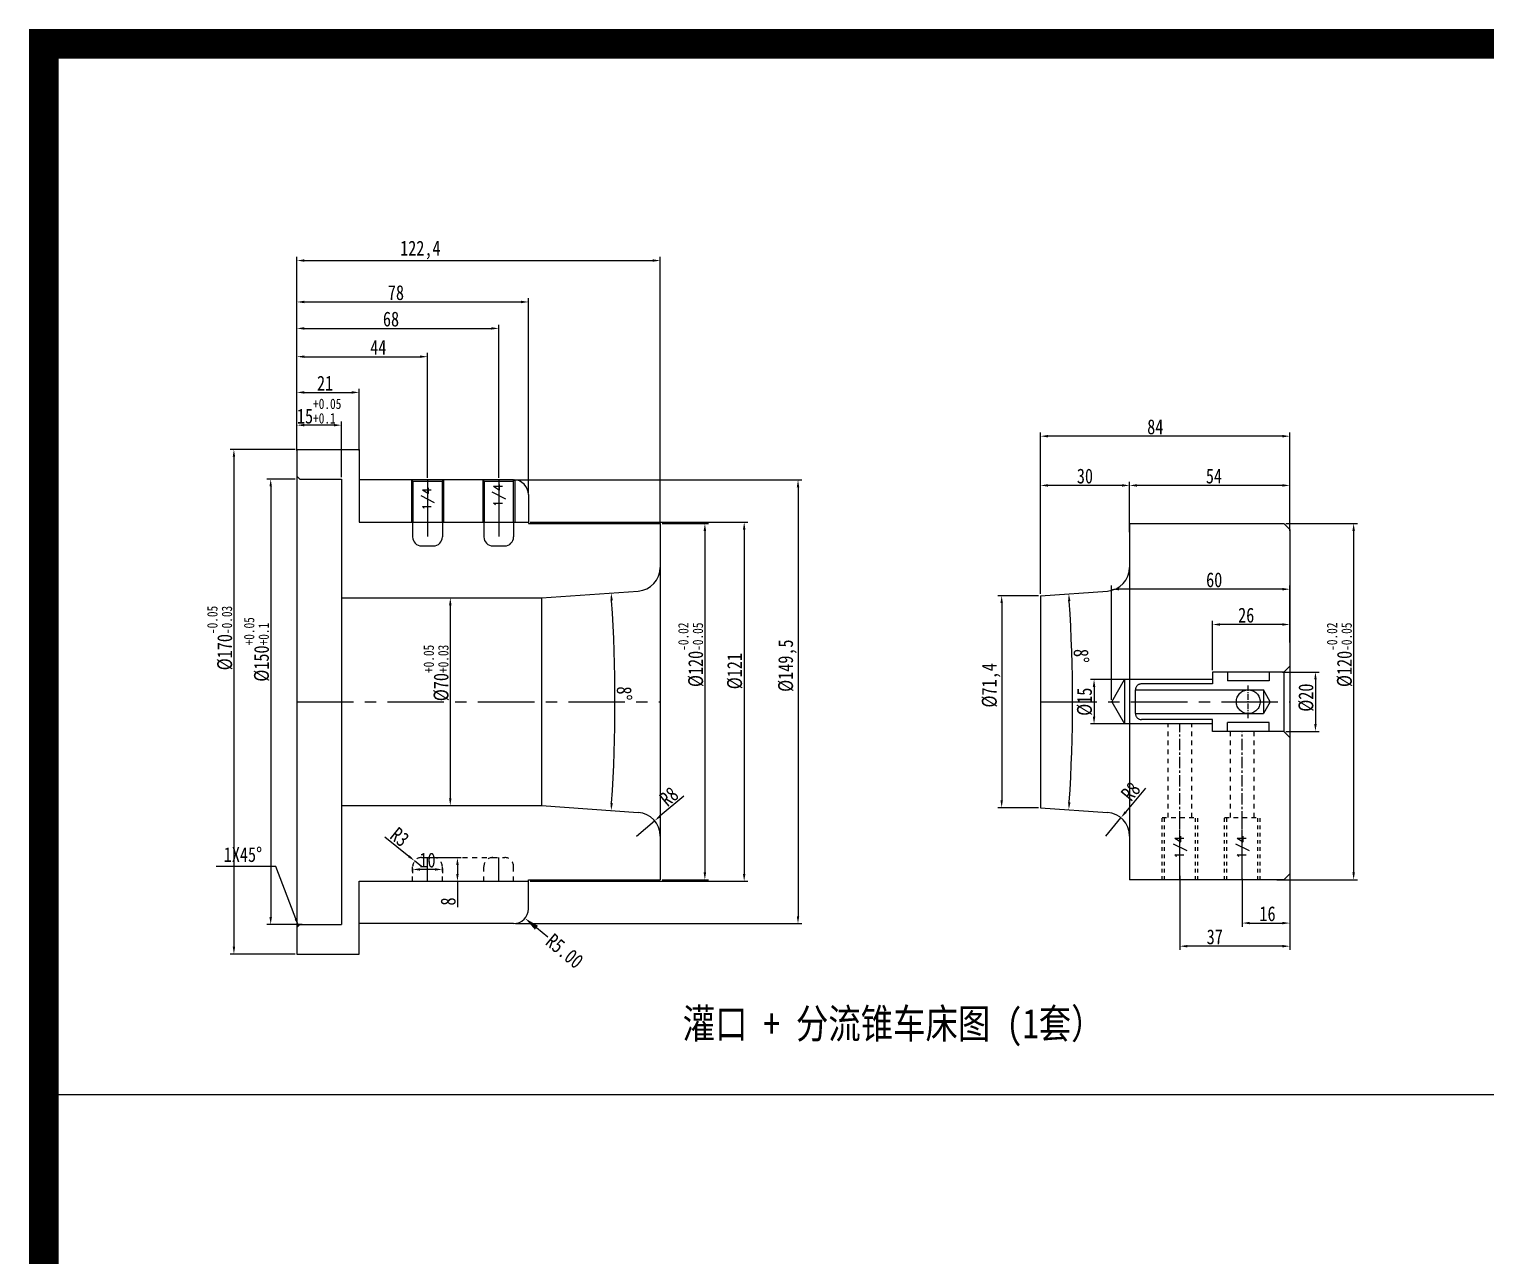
# Model space of a CAD drawing. Header units: millimetres. Extents: x 2508 to 3487, y 140 to 966.
# Drawn here: x 2507.9 to 2998.6, y 553.2 to 966.4 of the extents above; entities that cross this region are included whole.
import ezdxf
from ezdxf.enums import TextEntityAlignment as Align

# ---------------------------------------------------------------- set-up
doc = ezdxf.new("R2010")
doc.units = ezdxf.units.MM
doc.header["$LTSCALE"] = 16.335
doc.header["$PDMODE"] = 3
doc.header["$PDSIZE"] = 0.3125
for name, pattern in [('CENTER', [0.6, 0.375, -0.075, 0.075, -0.075]), ('HIDDEN', [0.2, 0.1, -0.1]), ('HIDDENX2', [0.75, 0.5, -0.25])]:
    doc.linetypes.add(name, pattern=pattern)
doc.layers.get('0').update_dxf_attribs({"linetype": 'CONTINUOUS'})
doc.layers.get('Defpoints').update_dxf_attribs({"linetype": 'CONTINUOUS'})
for name, color, linetype, lineweight in [('cool', 153, 'HIDDEN', 9), ('moldbase', 7, 'CONTINUOUS', 20), ('screw', 33, 'CONTINUOUS', 13), ('虚线', 6, 'HIDDENX2', 13)]:
    doc.layers.add(name, color=color, linetype=linetype, lineweight=lineweight)
doc.layers.add('DEFAULT_2', color=8, linetype='HIDDEN')
doc.styles.get("Standard").update_dxf_attribs({"font": 'txt', "width": 0.8})
doc.styles.add('TXT', font='txt.shx', dxfattribs={"bigfont": 'gbcbig.shx'})
doc.dimstyles.new('ISO-25', dxfattribs={"dimtxt": 2.5, "dimasz": 2.5, "dimexe": 1.25, "dimexo": 0.625, "dimtad": 1, "dimtxsty": 'Standard', "dimcen": 2.5, "dimadec": 0, "dimazin": 0, "dimtfac": 1, "dimtmove": 0, "dimatfit": 3, "dimfxl": 0, "dimarcsym": 0})
doc.dimstyles.get("Standard").update_dxf_attribs({"dimtxt": 0.15625, "dimasz": 0.1875, "dimexe": 0.125, "dimexo": 0.0625, "dimtad": 0, "dimtih": 1, "dimtoh": 1, "dimdsep": 46, "dimtxsty": 'Standard', "dimcen": 0.09, "dimadec": 0, "dimazin": 0, "dimtp": 0.01, "dimtm": 0.01, "dimtfac": 1, "dimtofl": 0, "dimtmove": 0, "dimatfit": 3, "dimfxl": 0, "dimtolj": 1, "dimarcsym": 0})

# ---------------------------------------------------------------- blocks, each defined once
blk = doc.blocks.new('*D245')
at = {"color": 0, "lineweight": -2}
for p, q in [((2721.1, 799.82), (2736.76, 799.82)), ((2735.51, 797.32), (2735.51, 682.32)), ((2721.1, 679.82), (2736.76, 679.82))]:
    blk.add_line(p, q, dxfattribs=at)
at = {"color": 0}
for points in [[(2735.09, 797.32), (2735.92, 797.32), (2735.51, 799.82)], [(2735.09, 682.32), (2735.92, 682.32), (2735.51, 679.82)]]:
    blk.add_solid(points, dxfattribs=at)
at = {"layer": 'Defpoints', "color": 0}
for p in [(2720.47, 799.82), (2720.47, 679.82), (2735.51, 679.82)]:
    blk.add_point(p, dxfattribs=at)
at = {"color": 0, "lineweight": 0, "insert": (2730.8, 755.63), "char_height": 5, "attachment_point": 5, "rotation": 90}
blk.add_mtext('%%C120{\\H0.7x;\\S-0.02^ -0.05;}', dxfattribs=at)
blk = doc.blocks.new('*D246')
at = {"color": 0, "lineweight": -2}
for p, q in [((2629.8, 774.82), (2651, 774.82)), ((2649.75, 772.32), (2649.75, 707.32)), ((2629.8, 704.82), (2651, 704.82))]:
    blk.add_line(p, q, dxfattribs=at)
at = {"color": 0}
for points in [[(2649.33, 772.32), (2650.17, 772.32), (2649.75, 774.82)], [(2649.33, 707.32), (2650.17, 707.32), (2649.75, 704.82)]]:
    blk.add_solid(points, dxfattribs=at)
at = {"layer": 'Defpoints', "color": 0}
for p in [(2629.17, 774.82), (2629.17, 704.82), (2649.75, 704.82)]:
    blk.add_point(p, dxfattribs=at)
at = {"color": 0, "lineweight": 0, "insert": (2645.04, 749.5), "char_height": 5, "attachment_point": 5, "rotation": 90}
blk.add_mtext('%%C70{\\H0.7x;\\S+0.05^ +0.03;}', dxfattribs=at)
blk = doc.blocks.new('*D267')
at = {"color": 0, "lineweight": -2}
blk.add_arc((2179.95, 739.82), 525.27, 356.2727, 3.7273, dxfattribs=at)
at = {"color": 0}
for points in [[(2703.69, 773.94), (2704.52, 773.99), (2703.94, 776.46)], [(2704.52, 705.64), (2703.69, 705.7), (2703.94, 703.18)]]:
    blk.add_solid(points, dxfattribs=at)
at = {"layer": 'Defpoints', "color": 0}
for p in [(2713.03, 777.1), (2680.47, 774.82), (2705.07, 727.6), (2680.47, 704.82), (2713.03, 702.54)]:
    blk.add_point(p, dxfattribs=at)
at = {"color": 0, "lineweight": 0, "insert": (2708.33, 742.62), "char_height": 5, "attachment_point": 5, "rotation": 270.3033}
blk.add_mtext('8°', dxfattribs=at)
blk = doc.blocks.new('*D247')
at = {"color": 0, "lineweight": -2}
for p, q in [((2598.07, 824.44), (2598.07, 845.26)), ((2619.07, 824.44), (2619.07, 845.26)), ((2600.57, 844.01), (2616.57, 844.01))]:
    blk.add_line(p, q, dxfattribs=at)
at = {"color": 0}
for points in [[(2600.57, 844.43), (2600.57, 843.59), (2598.07, 844.01)], [(2616.57, 844.43), (2616.57, 843.59), (2619.07, 844.01)]]:
    blk.add_solid(points, dxfattribs=at)
at = {"layer": 'Defpoints', "color": 0}
for p in [(2619.07, 844.01), (2598.07, 823.82), (2619.07, 823.82)]:
    blk.add_point(p, dxfattribs=at)
at = {"color": 0, "lineweight": 0, "insert": (2607.58, 847.14), "char_height": 5, "attachment_point": 5}
blk.add_mtext('21', dxfattribs=at)
blk = doc.blocks.new('*D268')
at = {"color": 0, "lineweight": -2}
for p, q in [((2598.07, 824.44), (2598.07, 857.3)), ((2600.57, 856.05), (2639.57, 856.05)), ((2642.07, 815.19), (2642.07, 857.3))]:
    blk.add_line(p, q, dxfattribs=at)
at = {"color": 0}
for points in [[(2600.57, 856.47), (2600.57, 855.64), (2598.07, 856.05)], [(2639.57, 856.47), (2639.57, 855.64), (2642.07, 856.05)]]:
    blk.add_solid(points, dxfattribs=at)
at = {"layer": 'Defpoints', "color": 0}
for p in [(2642.07, 856.05), (2598.07, 823.82), (2642.07, 814.57)]:
    blk.add_point(p, dxfattribs=at)
at = {"color": 0, "lineweight": 0, "insert": (2625.51, 859.18), "char_height": 5, "attachment_point": 5}
blk.add_mtext('44', dxfattribs=at)
blk = doc.blocks.new('*D269')
at = {"color": 0, "lineweight": -2}
for p, q in [((2598.07, 824.44), (2598.07, 866.82)), ((2600.57, 865.57), (2663.57, 865.57)), ((2666.07, 815.19), (2666.07, 866.82))]:
    blk.add_line(p, q, dxfattribs=at)
at = {"color": 0}
for points in [[(2600.57, 865.99), (2600.57, 865.16), (2598.07, 865.57)], [(2663.57, 865.99), (2663.57, 865.16), (2666.07, 865.57)]]:
    blk.add_solid(points, dxfattribs=at)
at = {"layer": 'Defpoints', "color": 0}
for p in [(2666.07, 865.57), (2598.07, 823.82), (2666.07, 814.57)]:
    blk.add_point(p, dxfattribs=at)
at = {"color": 0, "lineweight": 0, "insert": (2629.78, 868.7), "char_height": 5, "attachment_point": 5}
blk.add_mtext('68', dxfattribs=at)
blk = doc.blocks.new('*D270')
at = {"color": 0, "lineweight": -2}
for p, q in [((2598.07, 824.44), (2598.07, 875.73)), ((2600.57, 874.48), (2673.57, 874.48)), ((2676.07, 810.19), (2676.07, 875.73))]:
    blk.add_line(p, q, dxfattribs=at)
at = {"color": 0}
for points in [[(2600.57, 874.89), (2600.57, 874.06), (2598.07, 874.48)], [(2673.57, 874.89), (2673.57, 874.06), (2676.07, 874.48)]]:
    blk.add_solid(points, dxfattribs=at)
at = {"layer": 'Defpoints', "color": 0}
for p in [(2676.07, 874.48), (2598.07, 823.82), (2676.07, 809.57)]:
    blk.add_point(p, dxfattribs=at)
at = {"color": 0, "lineweight": 0, "insert": (2631.44, 877.6), "char_height": 5, "attachment_point": 5}
blk.add_mtext('78', dxfattribs=at)
blk = doc.blocks.new('*D271')
at = {"color": 0, "lineweight": -2}
for p, q in [((2598.07, 824.44), (2598.07, 889.68)), ((2600.57, 888.43), (2717.97, 888.43)), ((2720.47, 800.01), (2720.47, 889.68))]:
    blk.add_line(p, q, dxfattribs=at)
at = {"color": 0}
for points in [[(2600.57, 888.85), (2600.57, 888.02), (2598.07, 888.43)], [(2717.97, 888.85), (2717.97, 888.02), (2720.47, 888.43)]]:
    blk.add_solid(points, dxfattribs=at)
at = {"layer": 'Defpoints', "color": 0}
for p in [(2720.47, 888.43), (2598.07, 823.82), (2720.47, 799.38)]:
    blk.add_point(p, dxfattribs=at)
at = {"color": 0, "lineweight": 0, "insert": (2639.66, 891.97), "char_height": 5, "attachment_point": 5}
blk.add_mtext('122,4', dxfattribs=at)
blk = doc.blocks.new('*D248')
at = {"color": 0, "lineweight": -2}
for p, q in [((2878.54, 796.94), (2878.54, 813.94)), ((2930.04, 812.69), (2881.04, 812.69)), ((2932.54, 797.44), (2932.54, 813.94))]:
    blk.add_line(p, q, dxfattribs=at)
at = {"color": 0}
for points in [[(2881.04, 813.1), (2881.04, 812.27), (2878.54, 812.69)], [(2930.04, 813.1), (2930.04, 812.27), (2932.54, 812.69)]]:
    blk.add_solid(points, dxfattribs=at)
at = {"layer": 'Defpoints', "color": 0}
for p in [(2878.54, 812.69), (2878.54, 796.32), (2932.54, 796.82)]:
    blk.add_point(p, dxfattribs=at)
at = {"color": 0, "lineweight": 0, "insert": (2907, 815.81), "char_height": 5, "attachment_point": 5}
blk.add_mtext('54', dxfattribs=at)
blk = doc.blocks.new('*D249')
at = {"color": 0, "lineweight": -2}
for p, q in [((2848.54, 776.14), (2848.54, 830.52)), ((2932.54, 798.44), (2932.54, 830.52)), ((2930.04, 829.27), (2851.04, 829.27))]:
    blk.add_line(p, q, dxfattribs=at)
at = {"color": 0}
for points in [[(2851.04, 829.68), (2851.04, 828.85), (2848.54, 829.27)], [(2930.04, 829.68), (2930.04, 828.85), (2932.54, 829.27)]]:
    blk.add_solid(points, dxfattribs=at)
at = {"layer": 'Defpoints', "color": 0}
for p in [(2848.54, 829.27), (2932.54, 797.82), (2848.54, 775.52)]:
    blk.add_point(p, dxfattribs=at)
at = {"color": 0, "lineweight": 0, "insert": (2887.24, 832.39), "char_height": 5, "attachment_point": 5}
blk.add_mtext('84', dxfattribs=at)
blk = doc.blocks.new('*D250')
at = {"color": 0, "lineweight": -2}
for p, q in [((2848.54, 776.14), (2848.54, 813.94)), ((2876.04, 812.69), (2851.04, 812.69)), ((2878.54, 797.34), (2878.54, 813.94))]:
    blk.add_line(p, q, dxfattribs=at)
at = {"color": 0}
for points in [[(2851.04, 813.1), (2851.04, 812.27), (2848.54, 812.69)], [(2876.04, 813.1), (2876.04, 812.27), (2878.54, 812.69)]]:
    blk.add_solid(points, dxfattribs=at)
at = {"layer": 'Defpoints', "color": 0}
for p in [(2848.54, 812.69), (2878.54, 796.71), (2848.54, 775.52)]:
    blk.add_point(p, dxfattribs=at)
at = {"color": 0, "lineweight": 0, "insert": (2863.54, 815.81), "char_height": 5, "attachment_point": 5}
blk.add_mtext('30', dxfattribs=at)
blk = doc.blocks.new('*D251')
at = {"color": 0, "lineweight": -2}
for p, q in [((2931.2, 799.82), (2955.3, 799.82)), ((2954.05, 797.32), (2954.05, 682.32)), ((2928.14, 679.82), (2955.3, 679.82))]:
    blk.add_line(p, q, dxfattribs=at)
at = {"color": 0}
for points in [[(2953.63, 797.32), (2954.47, 797.32), (2954.05, 799.82)], [(2953.63, 682.32), (2954.47, 682.32), (2954.05, 679.82)]]:
    blk.add_solid(points, dxfattribs=at)
at = {"layer": 'Defpoints', "color": 0}
for p in [(2930.57, 799.82), (2927.52, 679.82), (2954.05, 679.82)]:
    blk.add_point(p, dxfattribs=at)
at = {"color": 0, "lineweight": 0, "insert": (2949.34, 755.63), "char_height": 5, "attachment_point": 5, "rotation": 90}
blk.add_mtext('%%C120{\\H0.7x;\\S-0.02^ -0.05;}', dxfattribs=at)
blk = doc.blocks.new('*D252')
at = {"color": 0, "lineweight": -2}
for p, q in [((2932.54, 683.16), (2932.54, 664.01)), ((2916.54, 680.19), (2916.54, 664.01)), ((2919.04, 665.26), (2930.04, 665.26))]:
    blk.add_line(p, q, dxfattribs=at)
at = {"color": 0}
for points in [[(2919.04, 665.67), (2919.04, 664.84), (2916.54, 665.26)], [(2930.04, 665.67), (2930.04, 664.84), (2932.54, 665.26)]]:
    blk.add_solid(points, dxfattribs=at)
at = {"layer": 'Defpoints', "color": 0}
for p in [(2932.54, 683.78), (2916.54, 680.82), (2932.54, 665.26)]:
    blk.add_point(p, dxfattribs=at)
at = {"color": 0, "lineweight": 0, "insert": (2925.04, 668.38), "char_height": 5, "attachment_point": 5}
blk.add_mtext('16', dxfattribs=at)
blk = doc.blocks.new('*D253')
at = {"color": 0, "lineweight": -2}
for p, q in [((2932.54, 685.51), (2932.54, 656.22)), ((2895.54, 681.19), (2895.54, 656.22)), ((2930.04, 657.47), (2898.04, 657.47))]:
    blk.add_line(p, q, dxfattribs=at)
at = {"color": 0}
for points in [[(2898.04, 657.88), (2898.04, 657.05), (2895.54, 657.47)], [(2930.04, 657.88), (2930.04, 657.05), (2932.54, 657.47)]]:
    blk.add_solid(points, dxfattribs=at)
at = {"layer": 'Defpoints', "color": 0}
for p in [(2932.54, 686.14), (2895.54, 681.82), (2895.54, 657.47)]:
    blk.add_point(p, dxfattribs=at)
at = {"color": 0, "lineweight": 0, "insert": (2907.27, 660.59), "char_height": 5, "attachment_point": 5}
blk.add_mtext('37', dxfattribs=at)
blk = doc.blocks.new('*D254')
at = {"color": 0, "lineweight": -2}
for p, q in [((2847.92, 775.52), (2834.24, 775.52)), ((2835.49, 773.02), (2835.49, 706.62)), ((2847.92, 704.12), (2834.24, 704.12))]:
    blk.add_line(p, q, dxfattribs=at)
at = {"color": 0}
for points in [[(2835.07, 773.02), (2835.9, 773.02), (2835.49, 775.52)], [(2835.07, 706.62), (2835.9, 706.62), (2835.49, 704.12)]]:
    blk.add_solid(points, dxfattribs=at)
at = {"layer": 'Defpoints', "color": 0}
for p in [(2848.54, 775.52), (2835.49, 704.12), (2848.54, 704.12)]:
    blk.add_point(p, dxfattribs=at)
at = {"color": 0, "lineweight": 0, "insert": (2831.95, 745.33), "char_height": 5, "attachment_point": 5, "rotation": 90}
blk.add_mtext('%%c71,4', dxfattribs=at)
blk = doc.blocks.new('*D272')
at = {"color": 0, "lineweight": -2}
for p, q in [((2930.08, 749.82), (2942.44, 749.82)), ((2941.19, 747.32), (2941.19, 732.32)), ((2931.17, 729.82), (2942.44, 729.82))]:
    blk.add_line(p, q, dxfattribs=at)
at = {"color": 0}
for points in [[(2940.78, 747.32), (2941.61, 747.32), (2941.19, 749.82)], [(2940.78, 732.32), (2941.61, 732.32), (2941.19, 729.82)]]:
    blk.add_solid(points, dxfattribs=at)
at = {"layer": 'Defpoints', "color": 0}
for p in [(2929.46, 749.82), (2930.54, 729.82), (2941.19, 729.82)]:
    blk.add_point(p, dxfattribs=at)
at = {"color": 0, "lineweight": 0, "insert": (2938.07, 741.2), "char_height": 5, "attachment_point": 5, "rotation": 90}
blk.add_mtext('%%c20', dxfattribs=at)
blk = doc.blocks.new('*D273')
at = {"color": 0, "lineweight": -2}
for p, q in [((2906.54, 750.44), (2906.54, 767.09)), ((2930.04, 765.84), (2909.04, 765.84)), ((2932.54, 759.72), (2932.54, 767.09))]:
    blk.add_line(p, q, dxfattribs=at)
at = {"color": 0}
for points in [[(2909.04, 766.25), (2909.04, 765.42), (2906.54, 765.84)], [(2930.04, 766.25), (2930.04, 765.42), (2932.54, 765.84)]]:
    blk.add_solid(points, dxfattribs=at)
at = {"layer": 'Defpoints', "color": 0}
for p in [(2906.54, 765.84), (2932.54, 759.09), (2906.54, 749.82)]:
    blk.add_point(p, dxfattribs=at)
at = {"color": 0, "lineweight": 0, "insert": (2917.86, 768.96), "char_height": 5, "attachment_point": 5}
blk.add_mtext('26', dxfattribs=at)
blk = doc.blocks.new('*D255')
at = {"color": 0, "lineweight": -2}
for p, q in [((2872.54, 740.44), (2872.54, 778.98)), ((2930.04, 777.73), (2875.04, 777.73)), ((2932.54, 759.72), (2932.54, 778.98))]:
    blk.add_line(p, q, dxfattribs=at)
at = {"color": 0}
for points in [[(2875.04, 778.15), (2875.04, 777.31), (2872.54, 777.73)], [(2930.04, 778.15), (2930.04, 777.31), (2932.54, 777.73)]]:
    blk.add_solid(points, dxfattribs=at)
at = {"layer": 'Defpoints', "color": 0}
for p in [(2872.54, 777.73), (2932.54, 759.09), (2872.54, 739.82)]:
    blk.add_point(p, dxfattribs=at)
at = {"color": 0, "lineweight": 0, "insert": (2907.08, 780.86), "char_height": 5, "attachment_point": 5}
blk.add_mtext('60', dxfattribs=at)
blk = doc.blocks.new('*D256')
at = {"color": 0, "lineweight": -2}
for p, q in [((2885.56, 747.32), (2865.36, 747.32)), ((2866.61, 744.82), (2866.61, 734.82)), ((2885.56, 732.32), (2865.36, 732.32))]:
    blk.add_line(p, q, dxfattribs=at)
at = {"color": 0}
for points in [[(2866.19, 744.82), (2867.03, 744.82), (2866.61, 747.32)], [(2866.19, 734.82), (2867.03, 734.82), (2866.61, 732.32)]]:
    blk.add_solid(points, dxfattribs=at)
at = {"layer": 'Defpoints', "color": 0}
for p in [(2886.18, 747.32), (2866.61, 732.32), (2886.18, 732.32)]:
    blk.add_point(p, dxfattribs=at)
at = {"color": 0, "lineweight": 0, "insert": (2863.48, 739.82), "char_height": 5, "attachment_point": 5, "rotation": 90}
blk.add_mtext('%%c15', dxfattribs=at)
blk = doc.blocks.new('*D257')
at = {"color": 0, "lineweight": -2}
for p, q in [((2597.45, 824.82), (2575.61, 824.82)), ((2576.86, 822.32), (2576.86, 657.32)), ((2597.45, 654.82), (2575.61, 654.82))]:
    blk.add_line(p, q, dxfattribs=at)
at = {"color": 0}
for points in [[(2576.45, 822.32), (2577.28, 822.32), (2576.86, 824.82)], [(2576.45, 657.32), (2577.28, 657.32), (2576.86, 654.82)]]:
    blk.add_solid(points, dxfattribs=at)
at = {"layer": 'Defpoints', "color": 0}
for p in [(2598.07, 824.82), (2576.86, 654.82), (2598.07, 654.82)]:
    blk.add_point(p, dxfattribs=at)
at = {"color": 0, "lineweight": 0, "insert": (2572.15, 761.27), "char_height": 5, "attachment_point": 5, "rotation": 90}
blk.add_mtext('%%C170{\\H0.7x;\\S-0.05^ -0.03;}', dxfattribs=at)
blk = doc.blocks.new('*D258')
at = {"color": 0, "lineweight": -2}
for p, q in [((2637.07, 683.69), (2637.07, 682.07)), ((2644.57, 683.32), (2639.57, 683.32)), ((2647.07, 683.69), (2647.07, 682.07))]:
    blk.add_line(p, q, dxfattribs=at)
at = {"color": 0}
for points in [[(2639.57, 683.74), (2639.57, 682.9), (2637.07, 683.32)], [(2644.57, 683.74), (2644.57, 682.9), (2647.07, 683.32)]]:
    blk.add_solid(points, dxfattribs=at)
at = {"layer": 'Defpoints', "color": 0}
for p in [(2637.07, 684.32), (2637.07, 683.32), (2647.07, 684.32)]:
    blk.add_point(p, dxfattribs=at)
at = {"color": 0, "lineweight": 0, "insert": (2642.07, 686.44), "char_height": 5, "attachment_point": 5}
blk.add_mtext('10', dxfattribs=at)
blk = doc.blocks.new('*D274')
at = {"color": 0, "lineweight": -2}
for p, q in [((2641.47, 687.32), (2653.41, 687.32)), ((2652.16, 684.82), (2652.16, 681.82)), ((2641.47, 679.32), (2653.41, 679.32)), ((2652.16, 679.32), (2652.16, 670.56))]:
    blk.add_line(p, q, dxfattribs=at)
at = {"color": 0}
for points in [[(2651.75, 684.82), (2652.58, 684.82), (2652.16, 687.32)], [(2651.75, 681.82), (2652.58, 681.82), (2652.16, 679.32)]]:
    blk.add_solid(points, dxfattribs=at)
at = {"layer": 'Defpoints', "color": 0}
for p in [(2640.85, 687.32), (2640.85, 679.32), (2652.16, 679.32)]:
    blk.add_point(p, dxfattribs=at)
at = {"color": 0, "lineweight": 0, "insert": (2649.04, 672.52), "char_height": 5, "attachment_point": 5, "rotation": 90}
blk.add_mtext('8', dxfattribs=at)
blk = doc.blocks.new('*D275')
at = {"color": 0, "lineweight": -2}
for p, q in [((2627.67, 694.3), (2635.79, 687.77)), ((2640.07, 684.32), (2637.74, 686.2))]:
    blk.add_line(p, q, dxfattribs=at)
at = {"color": 0}
blk.add_solid([(2636.05, 688.09), (2635.53, 687.44), (2637.74, 686.2)], dxfattribs=at)
at = {"layer": 'Defpoints', "color": 0}
for p in [(2637.74, 686.2), (2640.07, 684.32)]:
    blk.add_point(p, dxfattribs=at)
at = {"color": 0, "lineweight": 0, "insert": (2632.72, 694.25), "char_height": 5, "attachment_point": 5, "rotation": 321.1797}
blk.add_mtext('R3', dxfattribs=at)
blk = doc.blocks.new('*D276')
at = {"color": 0, "lineweight": -2}
for p, q in [((2671.7, 814.57), (2768.13, 814.57)), ((2766.88, 812.07), (2766.88, 667.57)), ((2671.7, 665.07), (2768.13, 665.07))]:
    blk.add_line(p, q, dxfattribs=at)
at = {"color": 0}
for points in [[(2766.47, 812.07), (2767.3, 812.07), (2766.88, 814.57)], [(2766.47, 667.57), (2767.3, 667.57), (2766.88, 665.07)]]:
    blk.add_solid(points, dxfattribs=at)
at = {"layer": 'Defpoints', "color": 0}
for p in [(2671.07, 814.57), (2671.07, 665.07), (2766.88, 665.07)]:
    blk.add_point(p, dxfattribs=at)
at = {"color": 0, "lineweight": 0, "insert": (2763.34, 751.97), "char_height": 5, "attachment_point": 5, "rotation": 90}
blk.add_mtext('%%c149,5', dxfattribs=at)
blk = doc.blocks.new('*D259')
at = {"color": 0, "lineweight": -2}
for p, q in [((2597.45, 814.82), (2588, 814.82)), ((2589.25, 812.32), (2589.25, 667.32)), ((2599.81, 664.82), (2588, 664.82))]:
    blk.add_line(p, q, dxfattribs=at)
at = {"color": 0}
for points in [[(2588.83, 812.32), (2589.67, 812.32), (2589.25, 814.82)], [(2588.83, 667.32), (2589.67, 667.32), (2589.25, 664.82)]]:
    blk.add_solid(points, dxfattribs=at)
at = {"layer": 'Defpoints', "color": 0}
for p in [(2598.07, 814.82), (2589.25, 664.82), (2600.44, 664.82)]:
    blk.add_point(p, dxfattribs=at)
at = {"color": 0, "lineweight": 0, "insert": (2584.54, 757.44), "char_height": 5, "attachment_point": 5, "rotation": 90}
blk.add_mtext('%%C150{\\H0.7x;\\S+0.05^ +0.1;}', dxfattribs=at)
blk = doc.blocks.new('*D277')
at = {"color": 0, "lineweight": -2}
for p, q in [((2676.7, 800.32), (2750, 800.32)), ((2748.75, 797.82), (2748.75, 681.82)), ((2676.7, 679.32), (2750, 679.32))]:
    blk.add_line(p, q, dxfattribs=at)
at = {"color": 0}
for points in [[(2748.33, 797.82), (2749.16, 797.82), (2748.75, 800.32)], [(2748.33, 681.82), (2749.16, 681.82), (2748.75, 679.32)]]:
    blk.add_solid(points, dxfattribs=at)
at = {"layer": 'Defpoints', "color": 0}
for p in [(2676.07, 800.32), (2676.07, 679.32), (2748.75, 679.32)]:
    blk.add_point(p, dxfattribs=at)
at = {"color": 0, "lineweight": 0, "insert": (2745.62, 750.12), "char_height": 5, "attachment_point": 5, "rotation": 90}
blk.add_mtext('%%c121', dxfattribs=at)
blk = doc.blocks.new('*D278')
at = {"color": 4, "lineweight": -2}
blk.add_line((2682.62, 660.5), (2678.77, 663.69), dxfattribs=at)
at = {"color": 4}
blk.add_solid([(2679.31, 664.33), (2678.24, 663.05), (2674.92, 666.88)], dxfattribs=at)
at = {"layer": 'Defpoints', "color": 0}
for p in [(2671.07, 670.07), (2674.92, 666.88)]:
    blk.add_point(p, dxfattribs=at)
at = {"color": 6, "insert": (2688.27, 655.82), "char_height": 5, "attachment_point": 5, "rotation": 320.3552}
blk.add_mtext('\\A1;R5.00', dxfattribs=at)
blk = doc.blocks.new('*D279')
at = {"color": 0, "lineweight": -2}
for p, q in [((2598.07, 828.43), (2598.07, 834.23)), ((2613.07, 815.44), (2613.07, 834.23)), ((2610.57, 832.98), (2600.57, 832.98))]:
    blk.add_line(p, q, dxfattribs=at)
at = {"color": 0}
for points in [[(2600.57, 833.4), (2600.57, 832.57), (2598.07, 832.98)], [(2610.57, 833.4), (2610.57, 832.57), (2613.07, 832.98)]]:
    blk.add_solid(points, dxfattribs=at)
at = {"layer": 'Defpoints', "color": 0}
for p in [(2598.07, 832.98), (2598.07, 827.81), (2613.07, 814.82)]:
    blk.add_point(p, dxfattribs=at)
at = {"color": 0, "lineweight": 0, "insert": (2605.57, 837.69), "char_height": 5, "attachment_point": 5}
blk.add_mtext('15{\\H0.7x;\\S+0.05^ +0.1;}', dxfattribs=at)
blk = doc.blocks.new('*D282')
at = {"color": 0, "lineweight": -2}
for p, q in [((2883.89, 710.67), (2877.24, 702.65)), ((2870.54, 694.56), (2875.65, 700.72))]:
    blk.add_line(p, q, dxfattribs=at)
at = {"color": 0}
blk.add_solid([(2876.92, 702.91), (2877.57, 702.38), (2875.65, 700.72)], dxfattribs=at)
at = {"layer": 'Defpoints', "color": 0}
for p in [(2875.65, 700.72), (2870.54, 694.56)]:
    blk.add_point(p, dxfattribs=at)
at = {"color": 0, "lineweight": 0, "insert": (2878.96, 709.61), "char_height": 5, "attachment_point": 5, "rotation": 50.3459}
blk.add_mtext('R8', dxfattribs=at)
blk = doc.blocks.new('*D283')
at = {"color": 0, "lineweight": -2}
for p, q in [((2728.46, 708.05), (2720.5, 701.33)), ((2712.47, 694.56), (2718.59, 699.72))]:
    blk.add_line(p, q, dxfattribs=at)
at = {"color": 0}
blk.add_solid([(2720.23, 701.65), (2720.77, 701.01), (2718.59, 699.72)], dxfattribs=at)
at = {"layer": 'Defpoints', "color": 0}
for p in [(2718.59, 699.72), (2712.47, 694.56)]:
    blk.add_point(p, dxfattribs=at)
at = {"color": 0, "lineweight": 0, "insert": (2723.42, 707.88), "char_height": 5, "attachment_point": 5, "rotation": 40.1392}
blk.add_mtext('R8', dxfattribs=at)
blk = doc.blocks.new('*D300')
at = {"color": 0, "lineweight": -2}
blk.add_arc((2338.02, 739.82), 521.35, 356.2747, 3.7253, dxfattribs=at)
at = {"color": 0}
for points in [[(2857.85, 773.66), (2858.68, 773.72), (2858.1, 776.19)], [(2858.68, 705.92), (2857.85, 705.97), (2858.1, 703.45)]]:
    blk.add_solid(points, dxfattribs=at)
at = {"layer": 'Defpoints', "color": 0}
for p in [(2848.54, 775.52), (2871.1, 777.1), (2859.22, 727.69), (2848.54, 704.12), (2871.1, 702.54)]:
    blk.add_point(p, dxfattribs=at)
at = {"color": 0, "lineweight": 0, "insert": (2862.26, 755.24), "char_height": 5, "attachment_point": 5, "rotation": 271.6853}
blk.add_mtext('8°', dxfattribs=at)

msp = doc.modelspace()

# ---------------------------------------------------------------- linework, layer by layer
for p, q in [((2598.074, 824.819), (2619.074, 824.819)), ((2598.074, 824.819), (2598.074, 663.819)), ((2619.074, 824.819), (2619.074, 800.319)), ((2599.074, 814.819), (2598.074, 815.819)), ((2599.074, 814.819), (2613.074, 814.819)), ((2613.074, 814.819), (2613.074, 664.819)), ((2671.074, 814.569), (2619.074, 814.569)), ((2636.674, 814.569), (2636.674, 800.319)), ((2636.674, 814.569), (2637.174, 814.069)), ((2637.174, 814.069), (2637.174, 800.319)), ((2637.174, 814.069), (2646.974, 814.069)), ((2647.474, 814.569), (2646.974, 814.069)), ((2646.974, 814.069), (2646.974, 800.319)), ((2647.474, 814.569), (2647.474, 800.319)), ((2660.674, 814.569), (2660.674, 800.319)), ((2660.674, 814.569), (2661.174, 814.069)), ((2661.174, 814.069), (2661.174, 800.319)), ((2661.174, 814.069), (2670.974, 814.069)), ((2671.474, 814.569), (2670.974, 814.069)), ((2670.974, 814.069), (2670.974, 800.319)), ((2671.474, 814.569), (2671.474, 800.319)), ((2676.074, 809.569), (2676.074, 799.819)), ((2619.074, 800.319), (2676.074, 800.319)), ((2637.074, 800.319), (2637.074, 795.319)), ((2647.074, 800.319), (2647.074, 795.319)), ((2661.074, 804.319), (2661.074, 795.319)), ((2671.074, 800.319), (2671.074, 795.319)), ((2676.074, 799.819), (2720.474, 799.819)), ((2720.474, 799.819), (2720.474, 785.076)), ((2878.544, 799.819), (2878.544, 679.819)), ((2878.544, 799.819), (2930.544, 799.819)), ((2930.544, 799.819), (2932.544, 797.819)), ((2932.544, 797.819), (2932.544, 681.819)), ((2640.074, 792.319), (2644.074, 792.319)), ((2664.074, 792.319), (2668.074, 792.319)), ((2720.474, 785.076), (2720.474, 694.562)), ((2680.474, 774.819), (2713.032, 777.096)), ((2848.544, 775.518), (2871.102, 777.096)), ((2848.544, 775.518), (2848.544, 704.12)), ((2613.074, 774.819), (2680.474, 774.819)), ((2680.474, 774.819), (2680.474, 704.819)), ((2613.074, 704.819), (2680.474, 704.819)), ((2680.474, 704.819), (2713.032, 702.542)), ((2848.544, 704.12), (2871.102, 702.542)), ((2720.474, 694.562), (2720.474, 679.819)), ((2619.074, 679.319), (2676.074, 679.319)), ((2619.074, 654.819), (2619.074, 679.319)), ((2676.074, 679.819), (2720.474, 679.819)), ((2676.074, 670.069), (2676.074, 679.819)), ((2930.544, 679.819), (2878.544, 679.819)), ((2930.544, 679.819), (2932.544, 681.819)), ((2599.074, 664.819), (2598.074, 663.819)), ((2598.074, 663.819), (2598.074, 654.819)), ((2599.074, 664.819), (2613.074, 664.819)), ((2671.074, 665.069), (2619.074, 665.069)), ((2598.074, 654.819), (2619.074, 654.819)), ((2512.876, 607.504), (3481.534, 607.504))]:
    msp.add_line(p, q)
at = {"const_width": 10}
msp.add_lwpolyline([(3481.534, 144.925), (2512.876, 144.925), (2512.876, 961.385), (3481.534, 961.385)], close=True, dxfattribs=at)
for centre, radius, start, end in [((2671.074, 809.569), 5, 0, 90), ((2640.074, 795.319), 3, 180, 270), ((2644.074, 795.319), 3, 270, 0), ((2664.074, 795.319), 3, 180, 270), ((2668.074, 795.319), 3, 270, 0), ((2712.474, 785.076), 8, 274, 0), ((2870.544, 785.076), 8, 274, 0), ((2712.474, 694.562), 8, 0, 86), ((2870.544, 694.562), 8, 0, 86), ((2671.074, 670.069), 5, 270, 0)]:
    msp.add_arc(centre, radius, start, end)
at = {"layer": 'cool', "ltscale": 0.932966}
for p, q in [((2891.544, 700.819), (2891.544, 732.319)), ((2899.544, 700.819), (2899.544, 732.319)), ((2912.544, 700.819), (2912.544, 729.819)), ((2920.544, 700.819), (2920.544, 729.819)), ((2889.544, 700.819), (2901.544, 700.819)), ((2910.544, 700.819), (2922.544, 700.819))]:
    msp.add_line(p, q, dxfattribs=at)
at = {"layer": 'cool', "color": 1, "linetype": 'CENTER', "ltscale": 0.621977}
for p, q in [((2895.544, 680.819), (2895.544, 732.319)), ((2916.544, 680.819), (2916.544, 729.819))]:
    msp.add_line(p, q, dxfattribs=at)
at = {"layer": 'DEFAULT_2', "color": 8, "linetype": 'HIDDEN'}
for p, q in [((2640.074, 687.319), (2644.074, 687.319)), ((2644.074, 687.319), (2664.074, 687.319)), ((2664.074, 687.319), (2668.074, 687.319)), ((2637.074, 679.319), (2637.074, 684.319)), ((2647.074, 679.319), (2647.074, 684.319)), ((2661.074, 679.319), (2661.074, 684.319)), ((2671.074, 679.319), (2671.074, 684.319))]:
    msp.add_line(p, q, dxfattribs=at)
for centre, start, end in [((2640.074, 684.319), 90, 180), ((2644.074, 684.319), 0, 90), ((2664.074, 684.319), 90, 180), ((2668.074, 684.319), 0, 90)]:
    msp.add_arc(centre, 3, start, end, dxfattribs=at)
at = {"layer": 'moldbase', "color": 1, "linetype": 'CENTER', "ltscale": 3.109887}
for p, q in [((2642.074, 814.569), (2642.074, 792.319)), ((2666.074, 814.569), (2666.074, 792.319)), ((2598.074, 739.819), (2720.474, 739.819)), ((2848.544, 739.819), (2932.544, 739.819)), ((2642.074, 679.319), (2642.074, 687.319)), ((2666.074, 679.319), (2666.074, 687.319))]:
    msp.add_line(p, q, dxfattribs=at)
at = {"layer": 'screw', "color": 92, "linetype": 'HIDDEN', "ltscale": 0.746373}
for p, q in [((2889.544, 679.819), (2889.544, 700.819)), ((2901.544, 679.819), (2901.544, 700.819)), ((2910.544, 679.819), (2910.544, 700.819)), ((2922.544, 679.819), (2922.544, 700.819))]:
    msp.add_line(p, q, dxfattribs=at)
at = {"layer": 'screw', "linetype": 'HIDDEN', "ltscale": 0.746373}
for p, q in [((2890.294, 679.819), (2890.294, 700.819)), ((2900.794, 679.819), (2900.794, 700.819)), ((2911.294, 679.819), (2911.294, 700.819)), ((2921.794, 679.819), (2921.794, 700.819))]:
    msp.add_line(p, q, dxfattribs=at)
at = {"layer": 'screw', "color": 1, "linetype": 'CENTER', "ltscale": 0.466483}
for p, q in [((2895.544, 679.819), (2895.544, 700.819)), ((2916.544, 679.819), (2916.544, 700.819))]:
    msp.add_line(p, q, dxfattribs=at)
at = {"layer": '虚线', "ltscale": 10}
for p, q in [((2930.544, 749.819), (2932.544, 751.819)), ((2872.544, 739.819), (2876.874, 747.319)), ((2906.544, 747.319), (2876.874, 747.319)), ((2876.874, 747.319), (2876.874, 732.319)), ((2906.544, 749.819), (2906.544, 745.819)), ((2930.544, 749.819), (2906.544, 749.819)), ((2911.544, 749.819), (2911.544, 746.819)), ((2925.544, 746.819), (2911.544, 746.819)), ((2925.544, 749.819), (2925.544, 746.819)), ((2930.544, 749.819), (2930.544, 729.819)), ((2880.544, 743.819), (2923.669, 743.819)), ((2880.544, 735.819), (2880.544, 743.819)), ((2906.544, 745.819), (2882.542, 745.819)), ((2923.666, 743.819), (2923.648, 735.823)), ((2925.966, 739.837), (2923.666, 743.819)), ((2872.544, 739.819), (2876.874, 732.319)), ((2925.966, 739.837), (2923.646, 735.819)), ((2906.544, 732.319), (2876.874, 732.319)), ((2880.544, 735.819), (2923.646, 735.819)), ((2906.544, 733.819), (2882.544, 733.819)), ((2906.544, 729.819), (2906.544, 733.819)), ((2911.544, 729.819), (2911.544, 732.819)), ((2925.544, 732.819), (2911.544, 732.819)), ((2925.544, 729.819), (2925.544, 732.819)), ((2930.544, 729.819), (2906.544, 729.819)), ((2930.544, 729.819), (2932.544, 727.819))]:
    msp.add_line(p, q, dxfattribs=at)
at = {"layer": '虚线', "color": 1, "linetype": 'CENTER', "ltscale": 0.310989}
for p, q in [((2918.544, 734.319), (2918.544, 745.319)), ((2913.044, 739.819), (2924.044, 739.819))]:
    msp.add_line(p, q, dxfattribs=at)
at = {"layer": '虚线', "ltscale": 10}
msp.add_circle((2918.544, 739.819), 4, dxfattribs=at)
for centre, start, end in [((2882.544, 743.819), 90, 180), ((2882.544, 735.819), 180, 270)]:
    msp.add_arc(centre, 2, start, end, dxfattribs=at)

# ---------------------------------------------------------------- texts
at = {"color": 6, "lineweight": 0, "insert": (2573.444, 690.844), "char_height": 5, "width": 18.00079, "attachment_point": 1}
msp.add_mtext('{\\fSimSun|b0|i0|c134|p2;1X45%%D}', dxfattribs=at)
at = {"insert": (2722.586, 636.384), "char_height": 10, "width": 184.05419, "attachment_point": 1}
msp.add_mtext('{\\fSimSun|b0|i0|c134|p2; 灌口 + 分流锥车床图 (1套）}', dxfattribs=at)
at = {"layer": 'screw', "color": 222, "linetype": 'HIDDEN', "ltscale": 0.746373, "style": 'TXT'}
for rotation, p in [(90, (2642.074, 808.128)), (90, (2666.074, 809.319)), (89.99973, (2895.544, 690.819)), (89.99973, (2916.544, 690.819))]:
    msp.add_text('1/4', height=3, rotation=rotation, dxfattribs=at).set_placement(p, align=Align.MIDDLE)

# ---------------------------------------------------------------- dimensions: what is measured, and where the dimension line sits
at = {"color": 6, "lineweight": 0}
for base, p1, p2, picture, middle in [((2720.474, 888.432), (2598.074, 823.819), (2720.474, 799.381), '*D271', (2639.664, 888.432)), ((2676.074, 874.475), (2598.074, 823.819), (2676.074, 809.569), '*D270', (2631.444, 874.475)), ((2666.074, 865.575), (2598.074, 823.819), (2666.074, 814.569), '*D269', (2629.783, 865.575)), ((2642.074, 856.055), (2598.074, 823.819), (2642.074, 814.569), '*D268', (2625.506, 856.055)), ((2619.074, 844.01), (2598.074, 823.819), (2619.074, 823.819), '*D247', (2607.575, 844.01)), ((2848.544, 829.266), (2932.544, 797.819), (2848.544, 775.518), '*D249', (2887.235, 829.266)), ((2878.544, 812.687), (2932.544, 796.819), (2878.544, 796.319), '*D248', (2906.998, 812.687)), ((2872.544, 777.731), (2932.544, 759.091), (2872.544, 739.819), '*D255', (2907.082, 777.731)), ((2906.544, 765.835), (2932.544, 759.091), (2906.544, 749.819), '*D273', (2917.862, 765.835)), ((2637.074, 683.319), (2647.074, 684.319), (2637.074, 684.319), '*D258', (2642.074, 683.319)), ((2895.544, 657.467), (2932.544, 686.137), (2895.544, 681.819), '*D253', (2907.272, 657.467)), ((2932.544, 665.258), (2916.544, 680.819), (2932.544, 683.782), '*D252', (2925.044, 665.258))]:
    dim = msp.add_linear_dim(base=base, p1=p1, p2=p2, dimstyle='ISO-25', override={"dimtxt": 5}, dxfattribs=at)
    dim.commit()
    dim.dimension.update_dxf_attribs({"geometry": picture, "text_midpoint": middle, "dimtype": 160})
dim = msp.add_linear_dim(base=(2598.074, 832.982), p1=(2613.074, 814.819), p2=(2598.074, 827.807), text='<>{\\H0.7x;\\S+0.05^ +0.1;}', dimstyle='ISO-25', override={"dimtxt": 5}, dxfattribs=at)
dim.commit()
dim.dimension.update_dxf_attribs({"geometry": '*D279', "text_midpoint": (2605.574, 832.982), "dimtype": 160})
for base, p1, p2, text, picture, middle in [((2576.863, 654.819), (2598.074, 824.819), (2598.074, 654.819), '%%C<>{\\H0.7x;\\S-0.05^ -0.03;}', '*D257', (2576.863, 761.267)), ((2589.251, 664.819), (2598.074, 814.819), (2600.439, 664.819), '%%C<>{\\H0.7x;\\S+0.05^ +0.1;}', '*D259', (2589.251, 757.443)), ((2766.882, 665.069), (2671.074, 814.569), (2671.074, 665.069), '%%c<>', '*D276', (2766.882, 751.975)), ((2748.746, 679.319), (2676.074, 800.319), (2676.074, 679.319), '%%c<>', '*D277', (2748.746, 750.12)), ((2735.508, 679.819), (2720.474, 799.819), (2720.474, 679.819), '%%C<>{\\H0.7x;\\S-0.02^ -0.05;}', '*D245', (2735.508, 755.629)), ((2954.051, 679.819), (2930.57, 799.819), (2927.519, 679.819), '%%C<>{\\H0.7x;\\S-0.02^ -0.05;}', '*D251', (2954.051, 755.629)), ((2835.488, 704.12), (2848.544, 775.518), (2848.544, 704.12), '%%c<>', '*D254', (2835.488, 745.333)), ((2649.75, 704.819), (2629.173, 774.819), (2629.173, 704.819), '%%C<>{\\H0.7x;\\S+0.05^ +0.03;}', '*D246', (2649.75, 749.498)), ((2866.609, 732.319), (2886.185, 747.319), (2886.185, 732.319), '%%c<>', '*D256', (2866.609, 739.819)), ((2941.193, 729.819), (2929.46, 749.819), (2930.544, 729.819), '%%c<>', '*D272', (2941.193, 741.203))]:
    dim = msp.add_linear_dim(base=base, p1=p1, p2=p2, angle=90, text=text, dimstyle='ISO-25', override={"dimtxt": 5}, dxfattribs=at)
    dim.commit()
    dim.dimension.update_dxf_attribs({"geometry": picture, "text_midpoint": middle, "dimtype": 160})
dim = msp.add_linear_dim(base=(2848.544, 812.687), p1=(2878.544, 796.711), p2=(2848.544, 775.518), dimstyle='ISO-25', override={"dimtxt": 5}, dxfattribs=at)
dim.commit()
dim.dimension.update_dxf_attribs({"geometry": '*D250', "text_midpoint": (2863.544, 815.812)})
for base, line1, line2, picture, middle in [((2705.074, 727.597), ((2680.474, 704.819), (2713.032, 702.542)), ((2680.474, 774.819), (2713.032, 777.096)), '*D267', (2705.209, 742.6)), ((2859.225, 727.688), ((2848.544, 704.12), (2871.102, 702.542)), ((2848.544, 775.518), (2871.102, 777.096)), '*D300', (2859.141, 755.151))]:
    dim = msp.add_angular_dim_2l(base=base, line1=line1, line2=line2, dimstyle='ISO-25', override={"dimtxt": 5}, dxfattribs=at)
    dim.commit()
    dim.dimension.update_dxf_attribs({"geometry": picture, "text_midpoint": middle, "dimtype": 162})
for center, mpoint, picture, middle in [((2712.474, 694.562), (2718.59, 699.719), '*D283', (2723.424, 707.883)), ((2870.544, 694.562), (2875.649, 700.721), '*D282', (2878.96, 709.613)), ((2640.074, 684.319), (2637.736, 686.2), '*D275', (2632.716, 694.25))]:
    dim = msp.add_radius_dim(center=center, mpoint=mpoint, dimstyle='ISO-25', override={"dimtxt": 5}, dxfattribs=at)
    dim.commit()
    dim.dimension.update_dxf_attribs({"geometry": picture, "text_midpoint": middle})
dim = msp.add_linear_dim(base=(2652.162, 679.319), p1=(2640.849, 687.319), p2=(2640.849, 679.319), angle=90, dimstyle='ISO-25', override={"dimtxt": 5}, dxfattribs=at)
dim.commit()
dim.dimension.update_dxf_attribs({"geometry": '*D274', "text_midpoint": (2652.162, 672.519), "dimtype": 160})
dim = msp.add_radius_dim(center=(2671.074, 670.069), mpoint=(2674.924, 666.879), dimstyle='Standard', override={"dimtxt": 5, "dimasz": 5, "dimexe": 0, "dimexo": 0, "dimgap": 0, "dimtih": 0, "dimtoh": 0, "dimzin": 0, "dimcen": 0, "dimclrd": 4, "dimclre": 4, "dimclrt": 6, "dimadec": 2, "dimtp": 0, "dimtm": 0, "dimtzin": 0})
dim.commit()
dim.dimension.update_dxf_attribs({"geometry": '*D278', "text_midpoint": (2688.271, 655.82)})

# ---------------------------------------------------------------- leaders
msp.add_leader([(2598.574, 664.319), (2590.978, 684.347), (2570.857, 684.347)], dimstyle='ISO-25', override={"dimtxt": 5}, dxfattribs=at)

doc.saveas('drawing.dxf')
